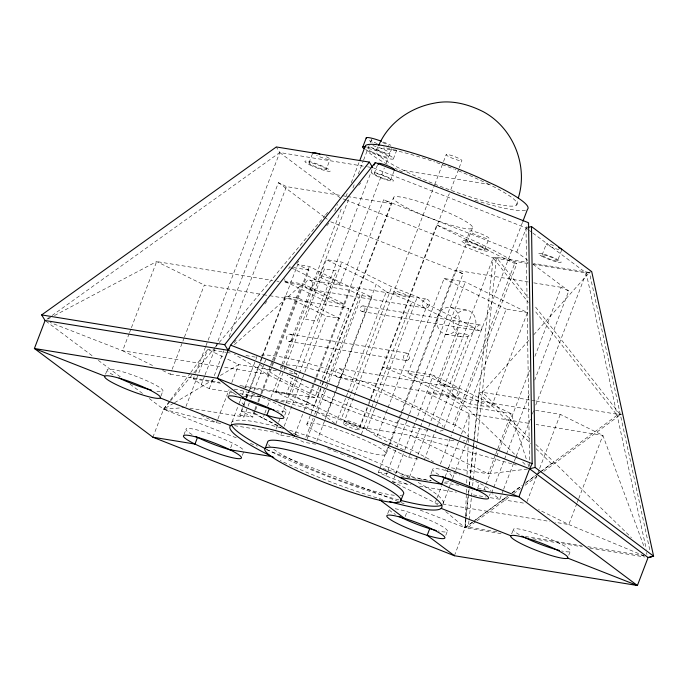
<?xml version="1.0" encoding="UTF-8"?>
<svg xmlns="http://www.w3.org/2000/svg" width="688" height="688" viewBox="0 0 688 688"><rect width="100%" height="100%" fill="white"/><g stroke="black" fill="none" stroke-linecap="round" stroke-linejoin="round"><path stroke-width="0.52" stroke-dasharray="3.44 2.58" d="M454.398 555.732L465.079 527.748L465.475 517.084M465.509 516.017L466.335 493.623M466.369 492.548L466.533 488.282M466.722 482.95L466.885 478.685M467.04 474.419L468.055 446.693M468.21 442.427L468.365 438.161M468.408 437.095L469.268 413.634L426.706 392.633L529.648 409.386M496.865 531.867L468.304 527.223L464.744 527.799L465.63 519.302M465.742 518.236L468.726 489.555M469.173 485.298L473.043 448.112M473.155 447.054L478.805 392.865L482.365 392.28L535.04 400.855M501.045 533.596L465.079 527.748L469.078 489.34M469.526 485.074L473.636 445.609M473.748 444.543L474.187 440.277M474.299 439.202L493.201 257.871L346.933 200.38M468.967 520.842L468.304 527.223L476.027 521.504M469.078 519.784L471.4 497.467M471.512 496.409L472.174 490.028M472.622 485.78L473.172 480.465M473.284 479.407L476.388 449.66M476.492 448.593L477.051 443.278M477.162 442.221L496.426 257.346L528.135 262.498M516.628 205.015L517.823 200.01M105.531 374.263L107.354 369.508M129.12 333.706L122.619 350.742L154.052 366.257M129.499 332.708L131.03 328.701M131.417 327.694L156.666 261.569L272.689 280.446M160.94 396.047L162.764 391.283M162.626 370.488L170.254 374.246L171.785 370.239M172.163 369.232L182.492 342.185M182.879 341.179L184.023 338.178M184.41 337.172L204.302 285.073L262.317 294.516M152.899 437.224L163.581 409.24L169.893 400.683M233.507 392.616L209.298 388.677L201.266 384.712L193.354 378.787L195.263 373.782M195.65 372.776L205.583 346.752M205.97 345.754L279.749 152.547L276.318 146.957M185.966 406.488L207.785 349.358L225.81 352.29M201.266 384.712L204.706 375.708M205.084 374.711L278.425 182.647L286.466 186.611L341.179 195.512M184.014 434.644L186.199 428.934M209.298 388.677L212.738 379.673M214.269 375.674L223.815 350.665M229.164 336.664L286.466 186.611M309.007 162.841L312.859 152.753M217.623 419.723L216.471 422.724L163.581 409.24L148.986 398.309M218.001 418.717L229.104 389.649M231.779 382.64L238.667 364.597L276.851 370.806M228.984 394.353L230.446 390.543M326.215 169.489A9.228 1.281 20.9 0 0 313.917 163.546A9.228 1.281 20.9 0 0 312.705 165.464A9.228 1.281 20.9 0 0 326.215 169.489L330.068 159.401M284.135 280.902L303.623 284.067L344.654 304.311L325.166 301.146L284.135 280.902L284.901 278.898M288.719 268.905L289.485 266.91L292.555 267.408M232.08 421.813L238.358 405.37M238.727 404.406L240.938 398.601M242.451 394.637L244.739 388.651M245.126 387.654L256.942 356.702A113.391 15.781 20.9 0 0 256.203 359.076M245.805 397.088L247.62 392.332M249.28 402.944L243.922 416.98L239.742 414.916L243.174 405.92M243.561 404.914L245.848 398.92M246.227 397.913L258.826 364.924M260.356 360.925L261.887 356.926M262.266 355.92L285.176 295.926L298.282 298.059L339.304 318.303L326.207 316.179L285.176 295.926M255.136 411.046L252.84 417.048L241.591 411.493L246.166 399.496M246.553 398.498L249.606 390.5M249.985 389.494L260.296 362.507M260.675 361.501L262.205 357.502M262.584 356.504L297.715 264.527L309.428 266.428L338.806 281.65L371.812 297.216L335.142 393.252M230.652 447.854L232.475 443.098M250.81 398.937L253.485 391.919M253.872 390.922L264.201 363.857M264.588 362.851L265.731 359.85M270.178 366.24L267.116 374.255L223.875 367.22M270.565 365.233L272.095 361.226M272.474 360.228L301.172 285.081L348.807 308.585L319.731 384.73M241.591 411.493L253.304 413.402L254.448 410.401M254.827 409.403L256.357 405.404M257.88 401.405L260.554 394.405M260.941 393.407L270.1 369.404M271.631 365.405L273.153 361.406M273.54 360.409L309.428 266.428M255.515 410.048L257.045 406.049M258.568 402.05L261.242 395.05M261.629 394.052L271.932 367.057M272.319 366.05L273.841 362.051M274.228 361.054L308.964 270.074L297.715 264.527M334.798 211.182L337.387 204.413M242.339 455.379L243.793 451.569M281.968 364.236L342.099 206.778M345.926 196.751L347.844 191.737M351.293 182.707L359.334 161.646M282.682 428.615L262.945 418.158L264.476 414.167M264.854 413.17L267.142 407.176M267.52 406.178L269.429 401.19M270.952 397.191L283.164 365.225M283.542 364.227L319.069 271.192M319.335 275.974L348.739 198.987M352.935 187.987L354.845 182.991M358.285 173.987L363.247 160.992M363.625 159.994L369.207 145.374A11.111 1.548 20.9 0 0 381.341 151.687A11.111 1.548 20.9 0 0 388.995 152.22A11.111 1.548 20.9 0 0 372.896 145.632M370.264 142.614L371.314 139.853M334.927 423.481L325.699 416.575L275.75 391.928L326.275 259.617L341.824 262.145L391.773 286.793L417.384 296.863L427.454 304.397L474.763 327.746L434.962 431.987M243.027 386.871L286.363 393.923L292.477 377.901M294.008 373.902L295.539 369.895M295.917 368.897L371.993 169.678M275.957 429.209L278.253 423.197M278.631 422.191L281.693 414.176M282.08 413.178L285.52 404.157M285.907 403.151L297.001 374.083L281.091 366.24M325.166 301.146L330.515 287.154L349.994 290.319L360.099 295.307L371.812 297.216M374.22 173.479L378.073 163.391M275.75 391.928L291.299 394.456L297.044 379.423M297.431 378.426L298.962 374.41M299.34 373.412L341.824 262.145M284.763 415.182L286.217 411.372M234.505 425.657L274.804 432.219L280.764 435.16L283.826 427.162M284.204 426.164L302.152 379.165M302.531 378.168L304.44 373.171M304.818 372.165L326.207 316.179M340.044 283.998A11.111 1.548 20.9 0 0 325.321 276.851A11.111 1.548 20.9 0 0 323.713 279.104A11.111 1.548 20.9 0 0 340.044 283.998L384.334 168.018M386.243 163.022L392.022 147.886M393.39 158.919L396.881 149.786M390.646 179.938A8.849 1.23 20.9 0 0 379.208 174.296A8.849 1.23 20.9 0 0 377.445 175.904A8.849 1.23 20.9 0 0 390.646 179.938L394.155 170.77M321.029 388.789L314.536 405.8L306.495 401.835L315.663 377.824M316.041 376.826L383.655 199.769L516.757 252.083L527.834 260.382M295.014 434.291L303.804 411.295M304.182 410.297L314.493 383.302M314.872 382.296L316.403 378.297M316.781 377.299L349.994 290.319M239.863 385.572L314.751 397.759L319.344 385.736M306.9 424.427L310.684 414.503M311.062 413.514L323.566 380.782M323.945 379.793L393.287 198.187M322.552 384.79L324.082 380.791M324.461 379.793L391.696 203.734L383.655 199.769M305.885 437.276L313.143 418.278M314.665 414.279L326.121 384.291M326.499 383.293L360.099 295.307M307.158 438.789L326.224 388.849M326.611 387.851L328.52 382.846M328.898 381.849L362.903 292.813M325.699 416.575L376.224 284.264L326.275 259.617M316.833 441.189L324.839 420.222M325.218 419.224L334.755 394.25M335.761 424.109L347.629 393.037M348.016 392.04L386.286 291.798L376.224 284.264M403.426 449.78L376.929 436.708L366.859 429.174L341.248 419.104L348.902 399.057M349.28 398.051L350.811 394.043M351.198 393.037L391.773 286.793M343.475 423.559L434.395 185.485M434.773 184.487L443.158 162.54M443.536 161.542L446.202 154.559M367.22 407.167L359.592 427.128L410.28 435.375L516.224 465.045M368.742 403.168L370.264 399.178M370.651 398.18L436.751 225.071A113.391 15.781 20.9 0 1 507.383 257.811L516.783 263.857L451.061 435.977M359.145 429.716A8.437 1.178 20.9 0 0 348.231 424.333A8.437 1.178 20.9 0 0 346.554 425.863A8.437 1.178 20.9 0 0 359.145 429.716L370.694 399.47M371.081 398.464L449.298 193.638M450.821 189.647L458.819 168.698M459.206 167.7L461.872 160.717A8.437 1.178 20.9 0 0 450.958 155.325A8.437 1.178 20.9 0 0 449.281 156.864A8.437 1.178 20.9 0 0 461.872 160.717M361.381 434.18L371.331 408.122M371.718 407.115L373.249 403.108M373.627 402.102L411.906 301.869L386.286 291.798M366.859 429.174L376.431 404.114M376.809 403.108L417.384 296.863M376.929 436.708L385.736 413.651M386.114 412.654L387.645 408.646M388.032 407.64L427.454 304.397M407.907 373.3L444.113 278.494L465.337 281.951L527.421 312.584L491.215 407.391L469.99 403.933L407.907 373.3L429.131 376.757L491.215 407.391M465.638 242.03L469.852 230.987M406.814 484.111L385.856 475.872L378.391 472.192L379.535 469.19M379.922 468.193L387.946 447.183M388.324 446.185L398.636 419.173M399.023 418.175L455.551 270.126L528.504 282.003M386.278 453.607L389.331 445.6M389.718 444.594L400.038 417.573M400.425 416.567L472.673 227.367M385.856 475.872L396.555 447.871M396.933 446.865L407.253 419.861M407.631 418.854L409.162 414.855M409.541 413.858L463.015 273.815L455.551 270.126M429.131 376.757L465.337 281.951M437.637 504.829L435.22 502.808L392.65 481.806L395.333 474.789M395.712 473.791L404.51 450.743M404.897 449.737L433.259 375.218L511.175 413.669L526.578 459.773M484.748 249.538A10.286 1.436 20.9 0 0 471.435 242.976A10.286 1.436 20.9 0 0 469.397 244.842A10.286 1.436 20.9 0 0 484.748 249.538L488.962 238.495A10.286 1.436 20.9 0 0 475.657 231.933A10.286 1.436 20.9 0 0 473.611 233.8A10.286 1.436 20.9 0 0 488.962 238.495M382.201 444.448L408.689 457.529L409.455 455.516M409.842 454.519L420.179 427.454M420.557 426.448L422.088 422.441M422.475 421.443L459.214 325.218L474.763 327.746M387.714 513.609L389.528 508.853A31.072 4.326 20.9 0 0 395.462 514.478M409.489 477.094L493.184 257.862L496.426 257.346L528.238 297.741M424.238 460.057L434.575 432.993M405.223 516.464L407.038 511.7M443.992 427.919L522.502 222.319M431.023 473.765L432.838 469.001M516.757 252.083L528.135 223.617M261.199 355.214A113.391 15.781 20.9 0 1 375.218 386.2L453.143 424.651L514.676 263.513L516.783 263.857M440.389 463.927L450.674 436.975M469.99 403.933L506.196 309.127L527.421 312.584M436.751 498.8L435.22 502.808L438.402 503.324M437.129 497.794L441.722 485.771M445.162 476.758L448.223 468.743M448.61 467.737L469.268 413.634L530.766 423.645M448.542 489.099L442.633 504.571A113.391 15.781 20.9 0 0 416.782 481.677M448.911 488.136L451.122 482.331M452.627 478.401L455.293 471.409M455.68 470.411L465.965 443.459M466.352 442.461L467.496 439.469A113.391 15.781 20.9 0 1 463.23 440.956M542.127 254.904L546.349 243.862M445.781 535.341L447.234 531.532M557.504 260.95A8.282 1.152 20.9 0 0 546.797 255.661A8.282 1.152 20.9 0 0 545.154 257.166A8.282 1.152 20.9 0 0 557.504 260.95L561.718 249.907M477.721 488.05L479.536 483.294A31.295 4.352 20.9 0 1 490.897 490.604M495.48 454.777L488.205 473.826L448.069 467.298M495.859 453.77L497.39 449.763M497.777 448.757L511.175 413.669L462.594 405.765L453.194 399.711A113.391 15.781 20.9 0 0 382.562 366.971L433.259 375.218L517.264 456.815M477.773 488.36L484.12 489.392L485.651 485.393M486.029 484.395L529.579 370.359M534.929 356.35L561.279 287.335L568.744 291.015L534.748 380.043M489.503 495.652L490.226 493.752M491.585 493.081L504.192 460.066M504.571 459.068L506.101 455.069M506.48 454.063L529.786 393.046M503.255 490.217L499.815 499.239L492.41 493.692M503.642 489.22L513.97 462.164M514.349 461.166L515.88 457.159M516.267 456.153L530.801 418.08M532.331 414.073L533.862 410.065L560.307 414.374L602.869 435.375L644.381 547.51M535.771 405.069L586.202 272.998L591.714 271.648M511.666 533.897L513.48 529.132M527.017 501.535L537.345 474.488M537.732 473.482L539.263 469.474M539.641 468.476L560.307 414.374M576.854 503.504L568.821 524.54L555.035 522.304M577.232 502.498L578.384 499.497M578.763 498.49L602.869 435.375L536.072 424.505M568.735 555.233L570.189 551.423M376.319 149.864L378.271 146.252M170.529 399.831L190.103 373.309M190.731 372.449L207.785 349.358L225.569 358.13M234.092 342.71L236.087 340.19M264.76 304.001L268.088 299.796M296.76 263.607L298.755 261.087M326.757 225.741L330.094 221.536M358.758 185.347L360.753 182.827M169.755 401.826L163.581 409.24L237.463 438.273M170.443 401.009L193.096 373.833M193.784 373.008L215.06 347.492M215.74 346.666L218.492 343.372M219.171 342.547L324.874 215.757M325.553 214.931L328.305 211.637M528.762 340.362L482.365 392.28L530.74 439.451M533.75 334.772L589.427 272.474L533.415 263.358M234.445 344.619L301.172 285.081L283.241 282.166M464.744 527.799L472.467 522.089M473.327 521.452L507.658 496.057M511.949 492.883L522.252 485.264M526.544 482.09L535.978 475.107M536.838 474.471L539.418 472.561M540.269 471.934L551.432 463.678L554.992 463.093M420.153 510.083L465.079 527.748L474.522 520.764M475.382 520.128L507.993 495.996M512.285 492.823L520.868 486.476M525.159 483.303L537.182 474.41M538.033 473.783L540.613 471.873M541.473 471.237L617.145 415.26L622.657 413.909M476.887 520.868L510.358 496.108M513.79 493.571L520.661 488.489M524.953 485.315L536.967 476.423M543.83 471.349L620.37 414.735L534.206 305.317M46.827 319.258L51.196 316.136M52.064 315.517L279.749 152.547L366.412 166.651M173.651 403.254L163.581 409.24L184.539 407.571M174.571 402.704L213.942 379.294M220.358 375.485L238.667 364.597L226.507 358.594M47.919 319.008L50.757 317.512M54.541 315.517L156.666 261.569L204.302 285.073M527.472 469.053L488.205 473.826L410.28 435.375M403.89 170.512L489.056 184.367A75.56 10.518 20.9 0 1 490.484 202.676A75.56 10.518 20.9 0 1 381.926 157.922A75.56 10.518 20.9 0 1 434.67 161.947M367.469 166.823L371.701 167.511M342.237 195.684L346.442 196.372M347.5 196.544L391.696 203.734M528.083 263.547L493.184 257.862L528.315 302.471M533.355 264.398L586.202 272.998L589.427 272.474L650.169 551.767M533.793 282.863L561.279 287.335M293.587 267.572L308.964 270.074M309.591 280.085L426.655 299.134M450.554 307.484A13.579 11.154 -80.8 0 1 456.376 329.354A13.579 11.154 -80.8 0 1 437.413 325.699A13.579 11.154 -80.8 0 1 450.554 307.484L467.143 310.185A13.579 11.154 -80.8 0 1 472.966 332.055A13.579 11.154 -80.8 0 1 453.994 328.4A13.579 11.154 -80.8 0 1 467.143 310.185M276.911 281.134L279.018 281.478M308.25 289.037L425.313 308.086M363.04 305.902L480.104 324.951M263.366 294.688L268.647 295.548M269.696 295.711L348.807 308.585M362.189 311.604L479.252 330.644M445.678 334.205L462.259 336.905M290.147 334.127L407.21 353.176M289.055 341.454L406.118 360.503M339.399 368.716L456.462 387.765M536.09 401.018L620.37 414.735L617.145 415.26L534.284 310.047M226.877 352.462L231.116 353.15M245.969 355.567L257.63 357.468M338.118 377.265L455.181 396.314M289.579 372.879L297.001 374.083M219.653 366.532L122.619 350.742L50.052 322.448M170.254 374.246L219.825 382.313M193.354 378.787L221.889 383.431M453.143 424.651L455.25 424.995L459.894 427.979A113.391 15.781 20.9 0 1 468.236 437.095M239.82 393.639L260.864 397.062M275.596 399.461L314.536 405.8M239.742 414.916L252.84 417.048M189.828 408.173L243.922 416.98M220.71 423.412L216.471 422.724L205.239 417.186M280.764 435.16L293.871 437.293M408.689 457.529L420.093 459.378M315.689 444.181L303.976 442.281L294.791 437.749M378.391 472.192L390.019 474.084M400.597 475.804L431.256 480.792A113.391 15.781 20.9 0 1 387.963 469.999M443.941 482.856L458.75 485.264M392.65 481.806L411.037 484.799M419.491 486.175L456.471 492.187M473.396 494.939L486.072 497.003M490.303 497.691L524.136 503.195M442.642 504.012L549.729 521.435M525.426 536.511L581.489 545.636M587.836 546.668L643.899 555.792M532.787 538.764L582.504 546.848M589.908 548.052L644.914 557.005M373.747 168.07L525.993 227.909L528.573 229.844M342.951 198.815L345.935 199.984M330.739 221.82L463.015 273.815M286.363 393.923L306.495 401.835M250.441 443.382L257.424 446.125M266.411 449.66L400.192 502.24M401.19 502.627L404.183 503.805M644.123 555.87L568.821 524.54L538.549 509.61M489.056 184.367L473 176.928A75.56 10.518 20.9 0 0 455.138 169.523M331.324 403.254L298.317 387.688L278.58 377.23A113.391 15.781 20.9 0 1 259.978 364.399M295.212 434.429L299.065 436.209M436.751 225.071L514.676 263.513M444.113 278.494L506.196 309.127M411.906 301.869L459.214 325.218M291.394 267.847L330.515 287.154M314.751 397.759L267.116 374.255L234.445 354.191M484.12 489.392L485.986 490.312M291.299 394.456L341.248 419.104M253.304 413.402L278.193 425.683M293.441 433.208L299.151 436.029M201.498 415.337L204.302 416.722M431.075 460.418L433.646 462.069M529.433 230.489L532.013 232.415M532.873 233.06L586.202 272.998L646.264 549.153M532.951 264.209L568.744 291.015M279.749 152.547L339.967 197.645M278.425 182.647L323.876 216.686M324.736 217.322L327.307 219.248M45.941 321.15L94.032 357.158M98.324 360.374L121.509 377.729M130.092 384.162L142.975 393.811M445.712 511.571L465.079 527.748M522.656 462.052L526.509 465.802M535.875 444.457L631.429 537.62M478.805 392.865L530.792 443.554M536.141 448.765L551.432 463.678M646.238 552.516L646.978 554.519M527.92 463.781L528.926 466.791M525.993 227.909L529.562 466.653M448.748 481.703A113.391 15.781 20.9 0 1 444.912 482.064M386.08 469.414A113.391 15.781 20.9 0 1 383.207 468.519M356.375 459.464A113.391 15.781 20.9 0 1 351.422 457.675M350.424 457.305A113.391 15.781 20.9 0 1 344.447 455.078M343.45 454.708A113.391 15.781 20.9 0 1 337.498 452.429M336.518 452.05A113.391 15.781 20.9 0 1 326.499 448.077M262.945 418.158A113.391 15.781 20.9 0 1 252.608 411.742M244.343 405.335A113.391 15.781 20.9 0 1 240.525 399.1M243.423 396.563A113.391 15.781 20.9 0 1 260.657 397.036M274.675 399.762A113.391 15.781 20.9 0 1 430.224 459.868M445.299 469.706A113.391 15.781 20.9 0 1 452.394 479.717M382.511 499.557A113.391 15.781 20.9 0 1 280.231 460.573M398.911 499.918A113.391 15.781 20.9 0 1 266.333 449.204M231.297 423.283A113.391 15.781 20.9 0 1 281.59 428.022M289.708 430.327A113.391 15.781 20.9 0 1 408.371 477.18M525.486 210.201A87.256 12.143 20.9 0 1 479.39 201.61M478.315 201.283A87.256 12.143 20.9 0 1 474.548 200.113M402.549 171.974A87.256 12.143 20.9 0 1 398.146 169.859M397.303 169.437A87.256 12.143 20.9 0 1 395.213 168.397M387.335 164.303A87.256 12.143 20.9 0 1 365.629 149.047M443.227 429.931A87.256 12.143 20.9 0 1 439.133 431.152M427.368 430.232A87.256 12.143 20.9 0 1 287.051 375.08M280.807 368.639A87.256 12.143 20.9 0 1 281.203 366.24M286.552 364.958A87.256 12.143 20.9 0 1 372.225 388.944A87.256 12.143 20.9 0 1 443.055 426.474M436.682 162.652A75.56 10.518 20.9 0 1 454.183 169.145M453.968 440.81A113.391 15.781 20.9 0 1 322.405 398.851M366.67 147A16.46 2.288 20.9 0 1 389.064 155.282A16.46 2.288 20.9 0 1 388.273 158.55A16.46 2.288 20.9 0 1 365.964 149.889M395.875 150.027A16.46 2.288 20.9 0 1 383.732 147M372.32 142.27A16.46 2.288 20.9 0 1 367.418 139.432M383.483 142.046A16.46 2.288 20.9 0 1 390.879 145.288M377.256 143.715A11.111 1.548 20.9 0 1 371.907 139.655M382.597 142.571A11.111 1.548 20.9 0 1 389.038 145.452M401.973 495.085A72.851 10.139 20.9 0 1 399.995 495.437M394.37 495.283A72.851 10.139 20.9 0 1 332.055 477.352A72.851 10.139 20.9 0 1 273.54 449.161M270.246 446.529A72.851 10.139 20.9 0 1 268.483 444.689M438.815 474.668A31.295 4.352 20.9 0 1 435.134 468.545A31.295 4.352 20.9 0 1 459.739 474.978M470.179 479.054A31.295 4.352 20.9 0 1 478.659 482.864M519.311 534.662A30.539 4.248 20.9 0 1 523.491 529.949A30.539 4.248 20.9 0 1 563.076 545.18A30.539 4.248 20.9 0 1 561.657 550.959M261.93 397.354A29.842 4.154 20.9 0 1 285.21 409.162A29.842 4.154 20.9 0 1 276.8 410.667M236.5 394.989A29.842 4.154 20.9 0 1 230.867 390.775M234.221 389.227A29.842 4.154 20.9 0 1 261.027 397.002M113.047 374.908A29.842 4.154 20.9 0 1 117.132 370.299A29.842 4.154 20.9 0 1 155.815 385.177A29.842 4.154 20.9 0 1 154.43 390.827M192.115 434.549A31.02 4.317 20.9 0 1 203.674 431.772A31.02 4.317 20.9 0 1 243.733 450.339M395.179 508.742A31.072 4.326 20.9 0 1 437.852 524.032A31.072 4.326 20.9 0 1 438.187 530.973M558.794 249.632A8.282 1.152 20.9 0 1 546.564 244.429A8.282 1.152 20.9 0 1 554.984 246.02M326.379 156.778A9.228 1.281 20.9 0 1 328.572 159.504A9.228 1.281 20.9 0 1 316.557 155.368M324.538 268.845L305.274 319.292L317.22 321.236L336.484 270.788L324.538 268.845M458.629 333.009L439.219 383.835L449.316 385.478L468.726 334.652L458.629 333.009M428.108 307.149A4.524 3.715 -80.8 0 0 427.583 299.426A4.524 3.715 -80.8 0 0 422.26 304.259A4.524 3.715 -80.8 0 0 428.108 307.149M481.032 330.051A2.881 2.365 -80.8 0 0 480.697 325.132A2.881 2.365 -80.8 0 0 477.309 328.21A2.881 2.365 -80.8 0 0 481.032 330.051M408.405 359.729A3.707 3.044 -80.8 0 0 407.975 353.408A3.707 3.044 -80.8 0 0 403.615 357.373A3.707 3.044 -80.8 0 0 408.405 359.729M457.855 395.419A4.317 3.552 -80.8 0 0 457.348 388.041A4.317 3.552 -80.8 0 0 452.265 392.659A4.317 3.552 -80.8 0 0 457.855 395.419M363.969 311.002A2.881 2.365 -80.8 0 0 363.634 306.083A2.881 2.365 -80.8 0 0 360.245 309.161A2.881 2.365 -80.8 0 0 363.969 311.002M340.792 376.37A4.317 3.552 -80.8 0 0 340.285 368.992A4.317 3.552 -80.8 0 0 335.202 373.61A4.317 3.552 -80.8 0 0 340.792 376.37M372.199 152.125A11.111 1.548 20.9 0 0 388.539 157.019A11.111 1.548 20.9 0 0 373.808 149.872A11.111 1.548 20.9 0 0 372.199 152.125M311.045 288.1A4.524 3.715 -80.8 0 0 310.52 280.377A4.524 3.715 -80.8 0 0 305.188 285.21A4.524 3.715 -80.8 0 0 311.045 288.1M291.342 340.689A3.707 3.044 -80.8 0 0 290.912 334.359A3.707 3.044 -80.8 0 0 286.552 338.324A3.707 3.044 -80.8 0 0 291.342 340.689M347.793 422.63A8.437 1.178 20.9 0 0 360.383 426.483A8.437 1.178 20.9 0 0 349.47 421.099A8.437 1.178 20.9 0 0 347.793 422.63M397.079 293.561A8.437 1.178 20.9 0 0 409.67 297.414A8.437 1.178 20.9 0 0 398.756 292.022A8.437 1.178 20.9 0 0 397.079 293.561M319.542 433.543A42.45 5.908 20.9 0 0 385.297 454.88A42.45 5.908 20.9 0 0 334.927 428.624A42.45 5.908 20.9 0 0 319.542 433.543M405.929 207.303A42.45 5.908 20.9 0 0 471.693 228.64A42.45 5.908 20.9 0 0 421.314 202.384A42.45 5.908 20.9 0 0 405.929 207.303M541.456 256.022A12.143 1.686 20.9 0 0 560.651 262.515A12.143 1.686 20.9 0 0 547.338 255.239A12.143 1.686 20.9 0 0 541.456 256.022M466.946 244.446A14.629 2.038 20.9 0 0 488.772 251.12A14.629 2.038 20.9 0 0 469.852 241.789A14.629 2.038 20.9 0 0 466.946 244.446M309.961 164.922A13.579 1.892 20.9 0 0 330.223 171.123A13.579 1.892 20.9 0 0 312.662 162.454A13.579 1.892 20.9 0 0 309.961 164.922M375.803 175.629A11.765 1.634 20.9 0 0 393.355 181.004A11.765 1.634 20.9 0 0 378.142 173.496A11.765 1.634 20.9 0 0 375.803 175.629"/><path stroke-width="1.03" d="M518.296 198.006C528.427 165.653 513.153 127.787 483.277 111.714C468.253 104.163 451.371 99.631 434.515 103.114C410.598 107.371 388.479 122.722 378.761 145.349M372.758 167.683L369.327 162.093L276.318 146.957L41.658 314.923L45.09 320.513L34.4 348.498L152.899 437.224L454.398 555.732L637.398 585.505L648.087 557.521L653.6 556.171L591.714 271.648L531.506 226.558L527.825 227.461M197.516 437.405L194.971 444.07L152.899 437.224M362.825 146.905L366.308 137.772M359.721 160.639L365.457 145.598A87.256 12.143 20.9 0 1 477.111 176.85L495.644 185.442A87.256 12.143 20.9 0 1 527.481 209.281L522.889 221.321M269.395 408.638L266.849 415.294L294.524 436.02M265.25 448.301L267.942 441.257A72.851 10.139 20.9 0 1 343.931 460.212A72.851 10.139 20.9 0 1 403.22 494.431L400.528 501.475A72.851 10.139 20.9 0 1 291.832 468.21A72.851 10.139 20.9 0 1 306.306 454.983A72.851 10.139 20.9 0 1 400.528 501.475M444.259 477.558L441.713 484.214L399.805 477.395M429.716 528.685L427.179 535.35L454.398 555.732M245.074 398.988A29.842 4.154 20.9 0 0 239.149 404.406A29.842 4.154 20.9 0 0 283.671 418.037A29.842 4.154 20.9 0 0 245.074 398.988L217.408 378.271L228.089 350.287L230.669 345.144L375.33 162.531L528.565 222.766L532.168 463.643L529.588 468.795L518.907 496.779L637.398 585.505L567.643 558.088A30.539 4.248 20.9 0 1 522.08 544.139A30.539 4.248 20.9 0 1 528.143 538.601A30.539 4.248 20.9 0 1 567.643 558.088M374.048 165.103L375.33 162.531M41.658 314.923L224.666 344.697L369.327 162.093M229.422 348.601L228.089 350.287L45.09 320.513M224.666 344.697L228.089 350.287L529.588 468.795L535.101 467.444L653.6 556.171M651.304 556.996L648.087 557.521L529.588 468.795M229.93 449.754L272.001 456.6A113.391 15.781 20.9 0 0 273.772 457.477M476.99 489.959L518.907 496.779L217.408 378.271L34.4 348.498L104.808 376.164M230.669 345.144L532.168 463.643M160.218 397.948A29.842 4.154 20.9 0 0 121.621 378.907A29.842 4.154 20.9 0 0 115.696 384.325A29.842 4.154 20.9 0 0 160.218 397.948L230.626 425.623M441.18 508.38L510.935 535.797M379.828 499.892L404.501 518.365A31.072 4.326 20.9 0 1 444.689 538.197A31.072 4.326 20.9 0 1 398.326 524.007A31.072 4.326 20.9 0 1 404.501 518.365M531.506 226.558L535.101 467.444M270.96 456.092A113.391 15.781 20.9 0 1 260.907 427.067A113.391 15.781 20.9 0 1 419.809 488.016A113.391 15.781 20.9 0 1 389.675 501.621M442.074 504.983A113.391 15.781 20.9 0 1 400.777 500.4M265.353 448.696A113.391 15.781 20.9 0 1 231.34 424.186M363.926 148.574A16.46 2.288 20.9 0 1 365.81 146.845M366.343 138.417A16.46 2.288 20.9 0 1 381.47 141.281M479.037 490.596A31.295 4.352 20.9 0 1 442.298 476.56M559.404 550.426A30.539 4.248 20.9 0 1 521.796 536.038M273.996 409.953A29.842 4.154 20.9 0 1 242.529 398.154M151.394 390.096A29.842 4.154 20.9 0 1 119.076 378.065M232.836 450.554A31.02 4.317 20.9 0 1 195.564 436.424M436.261 530.517A31.072 4.326 20.9 0 1 398.92 516.361M558.699 247.646A8.282 1.152 20.9 0 1 560.144 248.411M561.167 249.065A8.282 1.152 20.9 0 1 561.7 249.581M312.971 153.149A9.228 1.281 20.9 0 1 319.92 154.146M378.667 164.286A8.849 1.23 20.9 0 1 386.217 165.283A8.849 1.23 20.9 0 1 393.957 169.979M194.971 444.07A31.02 4.317 20.9 0 0 241.247 458.234A31.02 4.317 20.9 0 0 201.128 438.437A31.02 4.317 20.9 0 0 194.971 444.07M441.713 484.214A31.295 4.352 20.9 0 0 488.411 498.508A31.295 4.352 20.9 0 0 447.931 478.538A31.295 4.352 20.9 0 0 441.713 484.214"/></g></svg>
